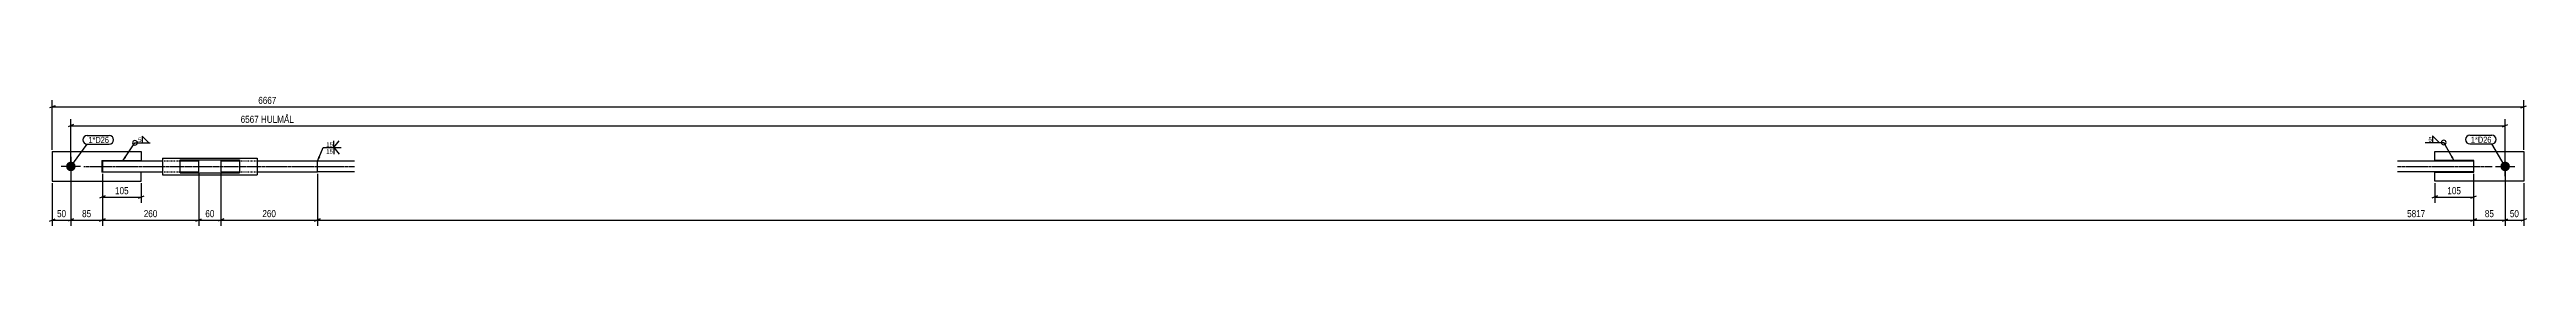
# Model space of a CAD drawing. Header units: millimetres. Extents: x 12 to 19720, y 12 to 366.
# Drawn here: x 12 to 6694, y 12 to 366 of the extents above; entities that cross this region are included whole.
import ezdxf

# ---------------------------------------------------------------- set-up
doc = ezdxf.new("R2010")
doc.units = ezdxf.units.MM
doc.linetypes.add('DXK_LINE_DOT2', pattern=[3.9198, 1.9599, -1.9599])
doc.linetypes.add('DXK_LINE_DOT3', pattern=[5.9187, 2.979, -0.9799, 0.9799, -0.9799])
for name, color, linetype in [('MÅLSÆTNING', 7, 'Continuous'), ('STÅL', 7, 'Continuous'), ('TEKST', 7, 'Continuous')]:
    doc.layers.add(name, color=color, linetype=linetype)
doc.styles.add('Arial Narrow', font='ARIALN.TTF', dxfattribs={"height": 0.2})

msp = doc.modelspace()

# ---------------------------------------------------------------- hatches: boundary and pattern name
at = {"layer": 'STÅL', "linetype": 'Continuous'}
for points in [[(69.5, 160.1, -1), (69.5, 186.1, -1)], [(6636.2, 186.1, -1), (6636.2, 160.1, -1)]]:
    msp.add_hatch(color=96, dxfattribs=at).paths.add_polyline_path(points)
at = {"layer": 'TEKST', "linetype": 'Continuous'}
for points in [[(6495.3, 200.5), (6498.7, 188.1), (6489.9, 197.4)], [(219.1, 196.7), (209.5, 188.1), (213.9, 200.2)]]:
    msp.add_hatch(color=3, dxfattribs=at).paths.add_polyline_path(points)

# ---------------------------------------------------------------- linework, layer by layer
at = {"layer": 'MÅLSÆTNING', "color": 7, "linetype": 'Continuous'}
for p, q in [((27, 337.4), (12, 331.4)), ((19.5, 218.1), (19.5, 352.2)), ((6678.7, 331.4), (6693.7, 337.4)), ((6686.2, 218.1), (6686.2, 352.2)), ((77, 286.2), (62, 280.2)), ((69.5, 178.1), (69.5, 301)), ((69.5, 283.2), (6636.2, 283.2)), ((6628.7, 280.2), (6643.7, 286.2)), ((6636.2, 178.1), (6636.2, 301)), ((69.5, 168.1), (69.5, 12)), ((154.5, 153.1), (154.5, 12)), ((154.5, 153.1), (154.5, 12)), ((414.5, 153.1), (414.5, 12)), ((474.5, 153.1), (474.5, 12)), ((474.5, 153.1), (474.5, 12)), ((734.5, 153.1), (734.5, 12)), ((734.5, 153.1), (734.5, 12)), ((6551.2, 153.1), (6551.2, 12)), ((6636.2, 168.1), (6636.2, 12)), ((19.5, 128.1), (19.5, 12)), ((6686.2, 128.1), (6686.2, 12)), ((12, 25), (27, 31)), ((19.5, 28), (69.5, 28)), ((77, 31), (62, 25)), ((162, 31), (147, 25)), ((147, 25), (162, 31)), ((407, 25), (422, 31)), ((414.5, 28), (474.5, 28)), ((482, 31), (467, 25)), ((482, 31), (467, 25)), ((474.5, 28), (734.5, 28)), ((742, 31), (727, 25)), ((727, 25), (742, 31)), ((6558.7, 31), (6543.7, 25)), ((6628.7, 25), (6643.7, 31)), ((6636.2, 28), (6686.2, 28)), ((6693.7, 31), (6678.7, 25))]:
    msp.add_line(p, q, dxfattribs=at)
at = {"layer": 'STÅL', "color": 2, "linetype": 'Continuous'}
for p, q in [((19.5, 213.1), (259.5, 213.1)), ((19.5, 213.1), (19.5, 133.1)), ((259.5, 213.1), (259.5, 189.1)), ((6446.2, 189.1), (6446.2, 213.1)), ((6446.2, 213.1), (6686.2, 213.1)), ((6686.2, 213.1), (6686.2, 133.1)), ((153.5, 189.1), (259.5, 189.1)), ((153.5, 189.1), (153.5, 157.1)), ((259.5, 157.1), (153.5, 157.1)), ((154.5, 188.1), (317, 188.1)), ((154.5, 188.1), (154.5, 165.6)), ((154.5, 165.6), (154.5, 158.1)), ((154.5, 158.1), (317, 158.1)), ((259.5, 133.1), (259.5, 157.1)), ((317, 195.6), (572, 195.6)), ((317, 195.6), (317, 150.6)), ((317, 150.6), (572, 150.6)), ((364.5, 190.6), (524.5, 190.6)), ((364.5, 155.6), (364.5, 190.6)), ((364.5, 188.1), (414.5, 188.1)), ((364.5, 158.1), (414.5, 158.1)), ((364.5, 155.6), (524.5, 155.6)), ((414.5, 158.1), (414.5, 188.1)), ((474.5, 188.1), (524.5, 188.1)), ((474.5, 188.1), (474.5, 165.6)), ((474.5, 165.6), (474.5, 158.1)), ((474.5, 158.1), (524.5, 158.1)), ((524.5, 190.6), (524.5, 155.6)), ((572, 195.6), (572, 150.6)), ((572, 188.1), (734.5, 188.1)), ((572, 158.1), (734.5, 158.1)), ((734.5, 188.1), (834.5, 188.1)), ((734.5, 158.1), (734.5, 188.1)), ((734.5, 158.1), (734.5, 188.1)), ((834.5, 158.1), (734.5, 158.1)), ((6346.2, 188.1), (6551.2, 188.1)), ((6551.2, 158.1), (6346.2, 158.1)), ((6552.2, 189.1), (6446.2, 189.1)), ((6446.2, 133.1), (6446.2, 157.1)), ((6446.2, 157.1), (6552.2, 157.1)), ((6551.2, 188.1), (6551.2, 186)), ((6551.2, 186), (6551.2, 158.1)), ((6552.2, 157.1), (6552.2, 189.1)), ((19.5, 133.1), (259.5, 133.1)), ((6686.2, 133.1), (6446.2, 133.1))]:
    msp.add_line(p, q, dxfattribs=at)
at = {"layer": 'STÅL', "color": 96, "linetype": 'Continuous'}
for p, q in [((95.5, 173.1), (43.5, 173.1)), ((69.5, 199.1), (69.5, 147.1)), ((6610.2, 173.1), (6662.2, 173.1)), ((6636.2, 147.1), (6636.2, 199.1))]:
    msp.add_line(p, q, dxfattribs=at)
at = {"layer": 'STÅL', "color": 7, "linetype": 'DXK_LINE_DOT3'}
for p, q in [((104.5, 173.1), (267, 173.1)), ((267, 173.1), (424.5, 173.1)), ((424.5, 173.1), (784.5, 173.1)), ((784.5, 173.1), (834.5, 173.1)), ((6346.2, 173.1), (6601.2, 173.1))]:
    msp.add_line(p, q, dxfattribs=at)
at = {"layer": 'STÅL', "color": 7, "linetype": 'DXK_LINE_DOT2'}
for p, q in [((317, 188.1), (364.5, 188.1)), ((317, 158.1), (364.5, 158.1)), ((524.5, 188.1), (572, 188.1)), ((524.5, 158.1), (572, 158.1))]:
    msp.add_line(p, q, dxfattribs=at)

# ---------------------------------------------------------------- wipeouts: each hides what was drawn before it
at = {"color": 0}
msp.add_wipeout([(774.9, 225.6), (774.9, 240.1), (757.6, 240.1), (757.6, 225.6)], dxfattribs=at).dxf.layer = 'TEKST'

# ---------------------------------------------------------------- next in the draw order: linework, layer by layer
at = {"layer": 'TEKST', "color": 3, "linetype": 'Continuous'}
for q in [(793.5, 241.9), (779.2, 241.9)]:
    msp.add_line((779.2, 224.1), q, dxfattribs=at)

# ---------------------------------------------------------------- next in the draw order: wipeouts: each hides what was drawn before it
at = {"color": 0}
for points, layer in [([(675.4, 287), (675.4, 315), (523.6, 315), (523.6, 287)], 'MÅLSÆTNING'), ([(60.7, 31.8), (60.7, 59.8), (28.3, 59.8), (28.3, 31.8)], 'MÅLSÆTNING'), ([(460.7, 31.8), (460.7, 59.8), (428.3, 59.8), (428.3, 31.8)], 'MÅLSÆTNING'), ([(626.8, 31.8), (626.8, 59.8), (582.2, 59.8), (582.2, 31.8)], 'MÅLSÆTNING'), ([(6677.4, 31.8), (6677.4, 59.8), (6645, 59.8), (6645, 31.8)], 'MÅLSÆTNING'), ([(170.2, 236.4), (170.2, 253.9), (116.9, 253.9), (116.9, 236.4)], 'TEKST'), ([(259.6, 238.3), (259.6, 252.8), (249.9, 252.8), (249.9, 238.3)], 'TEKST'), ([(6437.9, 239.4), (6437.9, 253.9), (6428.3, 253.9), (6428.3, 239.4)], 'TEKST'), ([(6597.2, 236.9), (6597.2, 254.4), (6543.9, 254.4), (6543.9, 236.9)], 'TEKST')]:
    msp.add_wipeout(points, dxfattribs=at).dxf.layer = layer

# ---------------------------------------------------------------- next in the draw order: linework, layer by layer
at = {"layer": 'MÅLSÆTNING', "color": 7, "linetype": 'Continuous'}
for p, q in [((19.5, 334.4), (6686.2, 334.4)), ((69.5, 168.1), (69.5, 12)), ((414.5, 153.1), (414.5, 12)), ((6636.2, 168.1), (6636.2, 12)), ((77, 31), (62, 25)), ((69.5, 28), (154.5, 28)), ((154.5, 28), (414.5, 28)), ((407, 25), (422, 31)), ((6551.2, 28), (6636.2, 28)), ((6628.7, 25), (6643.7, 31))]:
    msp.add_line(p, q, dxfattribs=at)
at = {"layer": 'TEKST', "color": 3, "linetype": 'Continuous'}
for p, q in [((209.5, 188.1), (242.2, 236.8)), ((242.2, 236.8), (283.6, 236.8)), ((280, 236.8), (262.1, 254.7)), ((262.1, 254.7), (262.1, 236.8)), ((262.1, 236.8), (280, 236.8)), ((6420.6, 237.9), (6470.7, 237.9)), ((6458.4, 237.9), (6440.5, 255.8)), ((6440.5, 255.8), (6440.5, 237.9)), ((6440.5, 237.9), (6458.4, 237.9)), ((6498.7, 188.1), (6470.7, 237.9))]:
    msp.add_line(p, q, dxfattribs=at)
for centre, start, end in [((242.2, 236.8), 90, 270), ((242.2, 236.8), 270, 90), ((6470.7, 237.9), 90, 270), ((6470.7, 237.9), 270, 90)]:
    msp.add_arc(centre, 6.25, start, end, dxfattribs=at)

# ---------------------------------------------------------------- next in the draw order: texts
at = {"layer": 'MÅLSÆTNING', "color": 3, "style": 'Arial Narrow'}
for s, height, p in [('6567 HULMÅL', 19.089, (527.6, 291)), ('50', 19.09, (32.3, 35.8)), ('60', 19.09, (432.3, 35.8)), ('260', 19.09, (586.2, 35.8)), ('50', 19.09, (6649, 35.8))]:
    msp.add_text(s, height=height, dxfattribs=at).set_placement(p)
at = {"layer": 'TEKST', "color": 3, "style": 'Arial Narrow'}
for p in [(250.9, 239.3), (6429.3, 240.4)]:
    msp.add_text('5', height=11.9, dxfattribs=at).set_placement(p)

# ---------------------------------------------------------------- next in the draw order: wipeouts: each hides what was drawn before it
at = {"color": 0}
for points in [[(170.2, 236.4), (170.2, 253.9), (116.9, 253.9), (116.9, 236.4)], [(6597.2, 236.9), (6597.2, 254.4), (6543.9, 254.4), (6543.9, 236.9)]]:
    msp.add_wipeout(points, dxfattribs=at).dxf.layer = 'TEKST'
at = {"color": 0, "linetype": 'Continuous'}
msp.add_wipeout([(774.9, 206.8), (774.9, 221.3), (757.6, 221.3), (757.6, 206.8)], dxfattribs=at).dxf.layer = 'TEKST'

# ---------------------------------------------------------------- next in the draw order: hatches: boundary and pattern name
at = {"layer": 'TEKST', "linetype": 'Continuous'}
msp.add_hatch(color=3, dxfattribs=at).paths.add_polyline_path([(742.2, 197.4), (734.5, 187), (736.4, 199.8)])

# ---------------------------------------------------------------- next in the draw order: linework, layer by layer
at = {"layer": 'TEKST', "color": 7, "linetype": 'Continuous'}
for p, q in [((69.5, 173.1), (113.9, 233.4)), ((113.9, 256.9), (173.2, 256.9)), ((113.9, 233.4), (173.2, 233.4)), ((6540.9, 257.4), (6600.2, 257.4)), ((6540.9, 233.9), (6600.2, 233.9)), ((6636.2, 173.1), (6600.2, 233.9))]:
    msp.add_line(p, q, dxfattribs=at)
at = {"layer": 'TEKST', "color": 3, "linetype": 'Continuous'}
for p, q in [((734.5, 187), (749.9, 224.1)), ((749.9, 224.1), (798.9, 224.1)), ((779.2, 224.1), (793.5, 206.2)), ((779.2, 224.1), (779.2, 206.2))]:
    msp.add_line(p, q, dxfattribs=at)
at = {"layer": 'TEKST', "color": 7, "linetype": 'Continuous'}
for centre, radius, start, end in [((113.9, 245.1), 11.7, 90, 270), ((173.2, 245.1), 11.7, 270, 90), ((6540.9, 245.6), 11.8, 90, 270), ((6600.2, 245.6), 11.7, 270, 90)]:
    msp.add_arc(centre, radius, start, end, dxfattribs=at)

# ---------------------------------------------------------------- next in the draw order: texts
at = {"layer": 'TEKST', "color": 3, "style": 'Arial Narrow'}
for s, height, p in [('1*D26', 16.7, (116.9, 236.4)), ('15', 11.93, (758.6, 226.6)), ('1*D26', 16.7, (6543.9, 236.9))]:
    msp.add_text(s, height=height, dxfattribs=at).set_placement(p)
at = {"layer": 'TEKST', "color": 3, "linetype": 'Continuous', "style": 'Arial Narrow'}
msp.add_text('15', height=11.93, dxfattribs=at).set_placement((758.6, 207.8))

# ---------------------------------------------------------------- next in the draw order: wipeouts: each hides what was drawn before it
at = {"color": 0}
for points in [[(627.9, 338.2), (627.9, 366.2), (571.1, 366.2), (571.1, 338.2)], [(128.2, 31.8), (128.2, 59.8), (95.8, 59.8), (95.8, 31.8)], [(306.8, 31.8), (306.8, 59.8), (262.2, 59.8), (262.2, 31.8)], [(6609.9, 31.8), (6609.9, 59.8), (6577.5, 59.8), (6577.5, 31.8)]]:
    msp.add_wipeout(points, dxfattribs=at).dxf.layer = 'MÅLSÆTNING'

# ---------------------------------------------------------------- next in the draw order: linework, layer by layer
at = {"layer": 'MÅLSÆTNING', "color": 7, "linetype": 'Continuous'}
for p, q in [((154.5, 153.1), (154.5, 74.2)), ((6551.2, 153.1), (6551.2, 12)), ((6551.2, 153.1), (6551.2, 74.2)), ((162, 93.2), (147, 87.2)), ((154.5, 90.2), (259.5, 90.2)), ((252, 87.2), (267, 93.2)), ((259.5, 128.1), (259.5, 74.2)), ((6543.7, 87.2), (6558.7, 93.2)), ((734.5, 28), (6551.2, 28)), ((6543.7, 25), (6558.7, 31))]:
    msp.add_line(p, q, dxfattribs=at)

# ---------------------------------------------------------------- next in the draw order: texts
at = {"layer": 'MÅLSÆTNING', "color": 3, "style": 'Arial Narrow'}
for s, p in [('6667', (575.1, 342.2)), ('85', (99.8, 35.8)), ('260', (266.2, 35.8)), ('85', (6581.5, 35.8))]:
    msp.add_text(s, height=19.09, dxfattribs=at).set_placement(p)

# ---------------------------------------------------------------- next in the draw order: wipeouts: each hides what was drawn before it
at = {"color": 0}
for points in [[(229.3, 93.9), (229.3, 121.9), (184.7, 121.9), (184.7, 93.9)], [(6424.6, 31.8), (6424.6, 59.8), (6367.9, 59.8), (6367.9, 31.8)]]:
    msp.add_wipeout(points, dxfattribs=at).dxf.layer = 'MÅLSÆTNING'

# ---------------------------------------------------------------- next in the draw order: linework, layer by layer
at = {"layer": 'MÅLSÆTNING', "color": 7, "linetype": 'Continuous'}
for p, q in [((6453.7, 93.2), (6438.7, 87.2)), ((6446.2, 128.1), (6446.2, 74.2)), ((6446.2, 90.2), (6551.2, 90.2))]:
    msp.add_line(p, q, dxfattribs=at)

# ---------------------------------------------------------------- next in the draw order: texts
at = {"layer": 'MÅLSÆTNING', "color": 3, "style": 'Arial Narrow'}
for s, p in [('105', (188.7, 97.9)), ('5817', (6371.9, 35.8))]:
    msp.add_text(s, height=19.09, dxfattribs=at).set_placement(p)

# ---------------------------------------------------------------- next in the draw order: wipeouts: each hides what was drawn before it
at = {"color": 0}
msp.add_wipeout([(6521, 93.9), (6521, 121.9), (6476.4, 121.9), (6476.4, 93.9)], dxfattribs=at).dxf.layer = 'MÅLSÆTNING'

# ---------------------------------------------------------------- next in the draw order: texts
at = {"layer": 'MÅLSÆTNING', "color": 3, "style": 'Arial Narrow'}
msp.add_text('105', height=19.09, dxfattribs=at).set_placement((6480.4, 97.9))

doc.saveas('drawing.dxf')
